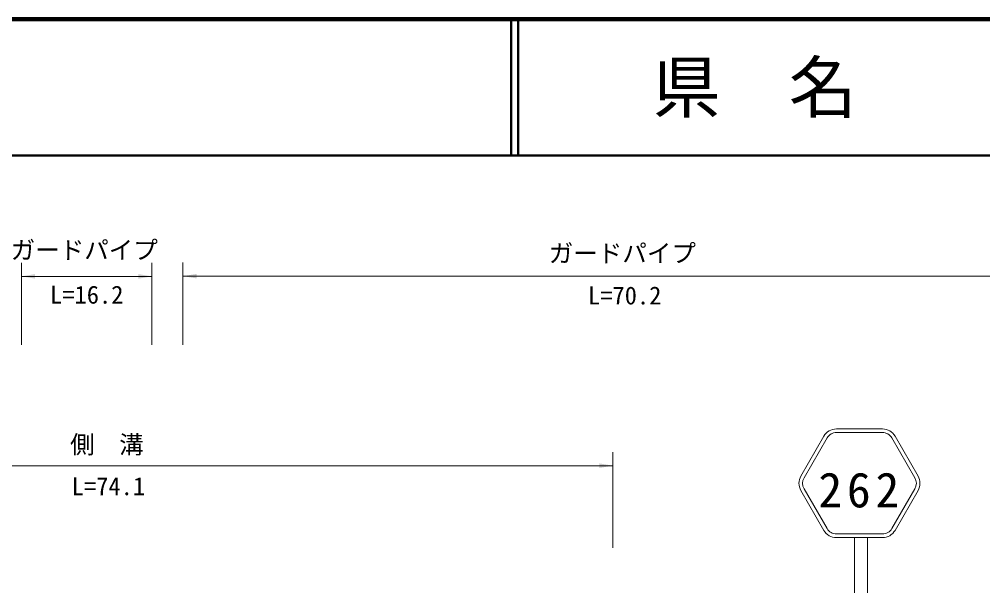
# Model space of a CAD drawing. Units: millimetres, scale not verified. Extents: x 40000 to 680000, y 20000 to 380000.
# Drawn here: x 261635 to 332366, y 337907 to 380000 of the extents above; entities that cross this region are included whole.
import ezdxf
from ezdxf.enums import TextEntityAlignment as Align

# ---------------------------------------------------------------- set-up
doc = ezdxf.new("R2010")
doc.units = ezdxf.units.MM
doc.header["$LTSCALE"] = 1000
for name, color, linetype, lineweight in [('M-STR-HTXT', 7, 'Continuous', 13), ('M-STR-STRC', 7, 'Continuous', 13), ('M-TTL', 2, 'Continuous', 140), ('M-TTL-LINE', 7, 'Continuous', 50)]:
    doc.layers.add(name, color=color, linetype=linetype, lineweight=lineweight)
doc.layers.add('M-TTL-TXT', color=7, linetype='Continuous')
doc.styles.add('ＭＳ ゴシック', font='')
doc.styles.get('ＭＳ ゴシック').set_extended_font_data('MS Gothic')

# ---------------------------------------------------------------- blocks, each defined once
blk = doc.blocks.new('filled_arrow')
at = {"color": 0, "linetype": 'Continuous', "lineweight": -2}
blk.add_solid([(7.5, 1.25), (0, 0), (7.5, -1.25)], dxfattribs=at)

msp = doc.modelspace()

# ---------------------------------------------------------------- linework, layer by layer
at = {"layer": 'M-STR-HTXT'}
for p, q in [((261802, 356101), (261802, 362128)), ((271377, 356101), (271377, 362128)), ((273651, 356101), (273651, 362143)), ((261802, 361128), (271377, 361128)), ((273651, 361143), (338516, 361143)), ((305221, 341214), (305221, 348232)), ((231140, 347232), (305221, 347232))]:
    msp.add_line(p, q, dxfattribs=at)
at = {"layer": 'M-STR-STRC'}
for p, q in [((325006, 349932), (321627, 349932)), ((321627, 349666), (325006, 349666)), ((320706, 349400), (319017, 346474)), ((319247, 346341), (320936, 349267)), ((325697, 349267), (327387, 346341)), ((327617, 346474), (325928, 349400)), ((319017, 345410), (320706, 342484)), ((320936, 342617), (319247, 345543)), ((327387, 345543), (325697, 342617)), ((325928, 342484), (327617, 345410)), ((325006, 342218), (321627, 342218)), ((325006, 341952), (321627, 341952)), ((322954, 341952), (322954, 337907)), ((323913, 341952), (323913, 337907))]:
    msp.add_line(p, q, dxfattribs=at)
for centre, radius, start, end in [((321627, 348868), 1064, 90, 150), ((321627, 348868), 798, 90, 150), ((325006, 348868), 1064, 30, 90), ((325006, 348868), 798, 30, 90), ((319938, 345942), 1064, 150, 210), ((319938, 345942), 798, 150, 210), ((326695, 345942), 798, 330, 30.00002), ((326695, 345942), 1064, 330, 30), ((321627, 343016), 1064, 210, 270), ((321627, 343016), 798, 210, 270), ((325006, 343016), 798, 270, 330), ((325006, 343016), 1064, 270, 330)]:
    msp.add_arc(centre, radius, start, end, dxfattribs=at)
at = {"layer": 'M-TTL'}
msp.add_line((680000, 380000), (40000, 380000), dxfattribs=at)
at = {"layer": 'M-TTL-LINE'}
for p, q in [((297750, 380000), (297750, 370000)), ((298250, 380000), (298250, 370000)), ((40000, 370000), (680000, 370000))]:
    msp.add_line(p, q, dxfattribs=at)

# ---------------------------------------------------------------- block references
at = {"layer": 'M-STR-HTXT', "xscale": 133, "yscale": 133}
for p in [(261802, 361128), (273651, 361143)]:
    msp.add_blockref('filled_arrow', p, dxfattribs=at)
at = {"layer": 'M-STR-HTXT', "xscale": 133, "yscale": 133, "rotation": 180}
for p in [(271377, 361128), (305221, 347232)]:
    msp.add_blockref('filled_arrow', p, dxfattribs=at)

# ---------------------------------------------------------------- texts
at = {"layer": 'M-STR-HTXT', "style": 'ＭＳ ゴシック'}
for s, p in [('ガードパイプ', (261004, 363064)), ('ガードパイプ', (300506, 362825)), ('側\u3000溝', (265368, 348785))]:
    msp.add_text(s, height=1320, dxfattribs=at).set_placement(p, align=Align.MIDDLE_LEFT)
for s, p in [('L=16.2', (266590, 358729)), ('L=70.2', (306083, 358669)), ('L=74.1', (268181, 344667))]:
    msp.add_text(s, height=1320, dxfattribs=at).set_placement(p, align=Align.BOTTOM_CENTER)
at = {"layer": 'M-STR-STRC', "insert": (320300, 344129), "char_height": 2566, "attachment_point": 7, "style": 'ＭＳ ゴシック'}
msp.add_mtext('\\T1.2;262', dxfattribs=at)
at = {"layer": 'M-TTL-TXT', "style": 'ＭＳ ゴシック'}
msp.add_text('県\u3000名', height=3666, dxfattribs=at).set_placement((315625, 375000), align=Align.MIDDLE_CENTER)

doc.saveas('drawing.dxf')
